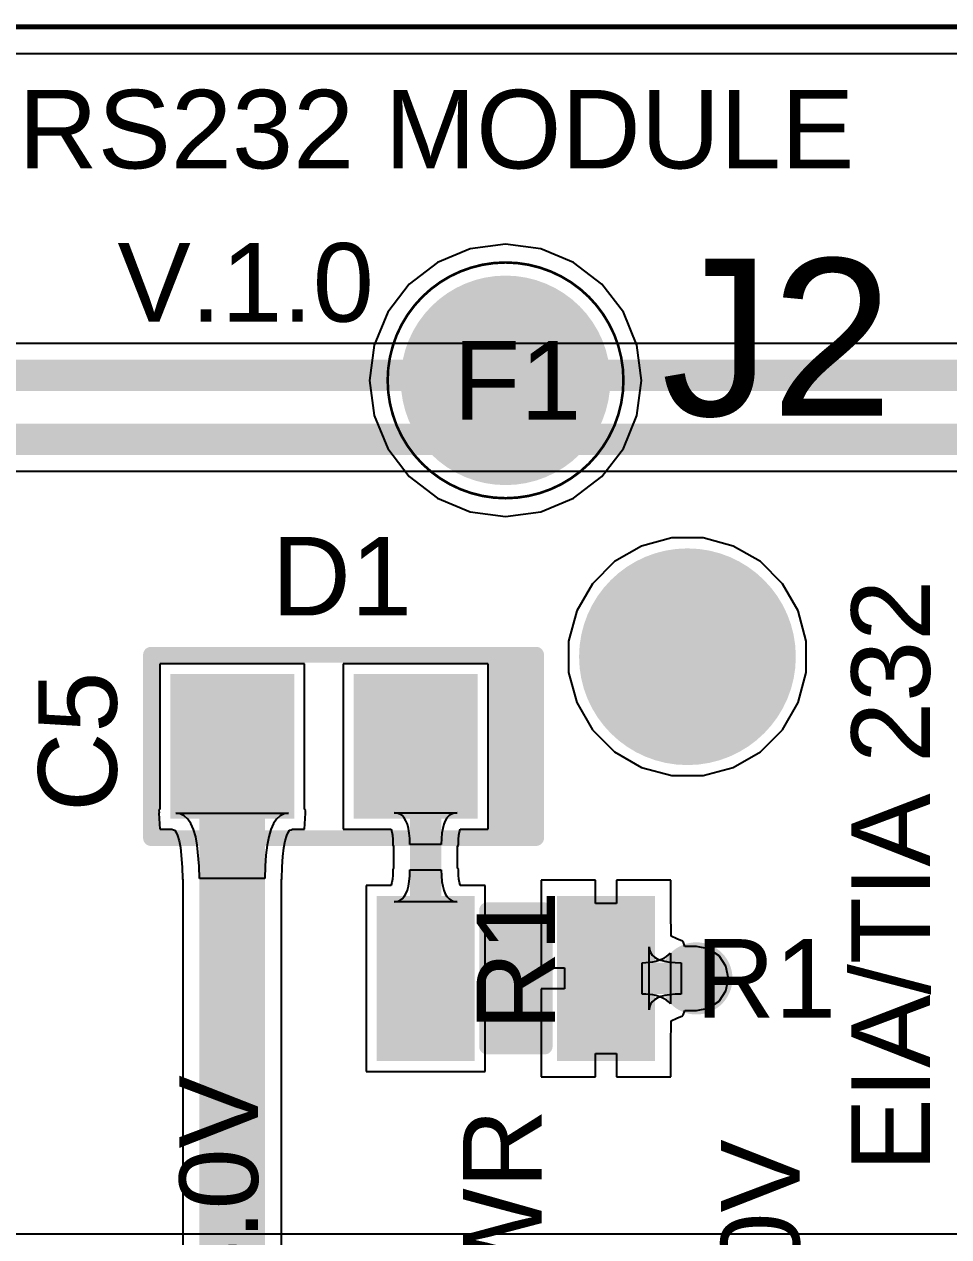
# Model space of a CAD drawing. Header units: inches. Extents: x 19.4 to 70.8, y 64.2 to 87.4.
# Drawn here: x 45.23 to 54.2, y 74.99 to 86.75 of the extents above; entities that cross this region are included whole.
import ezdxf

# ---------------------------------------------------------------- set-up
doc = ezdxf.new("R2010")
doc.units = ezdxf.units.IN
for name, color, linetype in [('Board', 56, 'Continuous'), ('Bottom Layer', 5, 'Continuous'), ('Bottom Solder', 6, 'Continuous'), ('Mechanical 12', 56, 'Continuous'), ('Mechanical 16', 56, 'Continuous'), ('Multi-Layer', 9, 'Continuous'), ('Pad Holes', 156, 'Continuous'), ('Top Layer', 1, 'Continuous'), ('Top Overlay', 2, 'Continuous'), ('Top Paste', 8, 'Continuous'), ('Top Solder', 216, 'Continuous'), ('Via Holes', 16, 'Continuous')]:
    doc.layers.add(name, color=color, linetype=linetype)
doc.styles.add('Arial', font='', dxfattribs={"height": 0.2})
doc.styles.get('Arial').set_extended_font_data('Arial')

# ---------------------------------------------------------------- blocks, each defined once
blk = doc.blocks.new('FIDUCIAL_1')
at = {"layer": 'Top Layer'}
for p, q in [((-0.29583126, 1.1040491), (-0.43741086, 1.05598976)), ((-0.14918944, 1.133221), (-0.29583126, 1.1040491)), ((0, 1.143), (-0.14918944, 1.133221)), ((0.14918944, 1.133221), (0, 1.143)), ((0.29583126, 1.1040491), (0.14918944, 1.133221)), ((0.43741086, 1.05598976), (0.29583126, 1.1040491)), ((-0.5714999999999999, 0.9898710199999999), (-0.69581014, 0.9068003199999999)), ((-0.43741086, 1.05598976), (-0.5714999999999999, 0.9898710199999999)), ((0.5714999999999999, 0.9898710199999999), (0.43741086, 1.05598976)), ((0.69581014, 0.9068003199999999), (0.5714999999999999, 0.9898710199999999)), ((-0.69581014, 0.9068003199999999), (-0.80822038, 0.80822038)), ((0.80822038, 0.80822038), (0.69581014, 0.9068003199999999)), ((-0.80822038, 0.80822038), (-0.9068003199999999, 0.69581014)), ((0.9068003199999999, 0.69581014), (0.80822038, 0.80822038)), ((-0.9068003199999999, 0.69581014), (-0.9898710199999999, 0.5714999999999999)), ((0.9898710199999999, 0.5714999999999999), (0.9068003199999999, 0.69581014)), ((-0.9898710199999999, 0.5714999999999999), (-1.05598976, 0.43741086)), ((1.05598976, 0.43741086), (0.9898710199999999, 0.5714999999999999)), ((-1.05598976, 0.43741086), (-1.1040491, 0.29583126)), ((1.1040491, 0.29583126), (1.05598976, 0.43741086)), ((-1.1040491, 0.29583126), (-1.133221, 0.14918944)), ((1.133221, 0.14918944), (1.1040491, 0.29583126)), ((-1.133221, 0.14918944), (-1.143, 0)), ((1.143, 0), (1.133221, 0.14918944)), ((-1.143, 0), (-1.133221, -0.14918944)), ((1.133221, -0.14918944), (1.143, 0)), ((-1.133221, -0.14918944), (-1.1040491, -0.29583126)), ((1.1040491, -0.29583126), (1.133221, -0.14918944)), ((-1.1040491, -0.29583126), (-1.05598976, -0.43741086)), ((1.05598976, -0.43741086), (1.1040491, -0.29583126)), ((-1.05598976, -0.43741086), (-0.9898710199999999, -0.5714999999999999)), ((0.9898710199999999, -0.5714999999999999), (1.05598976, -0.43741086)), ((-0.9898710199999999, -0.5714999999999999), (-0.9068003199999999, -0.69581014)), ((0.9068003199999999, -0.69581014), (0.9898710199999999, -0.5714999999999999)), ((-0.9068003199999999, -0.69581014), (-0.80822038, -0.80822038)), ((0.80822038, -0.80822038), (0.9068003199999999, -0.69581014)), ((-0.80822038, -0.80822038), (-0.69581014, -0.9068003199999999)), ((0.69581014, -0.9068003199999999), (0.80822038, -0.80822038)), ((-0.69581014, -0.9068003199999999), (-0.5714999999999999, -0.9898710199999999)), ((0.5714999999999999, -0.9898710199999999), (0.69581014, -0.9068003199999999)), ((-0.5714999999999999, -0.9898710199999999), (-0.43741086, -1.05598976)), ((-0.43741086, -1.05598976), (-0.29583126, -1.1040491)), ((0.29583126, -1.1040491), (0.43741086, -1.05598976)), ((0.43741086, -1.05598976), (0.5714999999999999, -0.9898710199999999)), ((-0.29583126, -1.1040491), (-0.14918944, -1.133221)), ((-0.14918944, -1.133221), (0, -1.143)), ((0, -1.143), (0.14918944, -1.133221)), ((0.14918944, -1.133221), (0.29583126, -1.1040491))]:
    blk.add_line(p, q, dxfattribs=at)
for points in [[(1.143, 0, 0.0254, 0.0254, 1), (-1.143, 0, 0.0254, 0.0254, 1)], [(0.254, 0, 0.508, 0.508, 1), (-0.254, 0, 0.508, 0.508, 1)], [(-0.3809999999999999, 0, 0.254, 0.254, 1), (-0.127, 0, 0.254, 0.254, 1)], [(0.127, 0, 0.254, 0.254, 1), (0.3809999999999999, 0, 0.254, 0.254, 1)], [(-1.14935, 0, 0.0127, 0.0127, 1), (-1.13665, 0, 0.0127, 0.0127, 1)], [(1.13665, 0, 0.0127, 0.0127, 1), (1.14935, 0, 0.0127, 0.0127, 1)]]:
    blk.add_lwpolyline(points, format="xyseb", close=True, dxfattribs=at)
at = {"layer": 'Top Solder'}
for points in [[(0.7619999999999999, 0, 0.508, 0.508, 1), (-0.7619999999999999, 0, 0.508, 0.508, 1)], [(0.254, 0, 0.508, 0.508, 1), (-0.254, 0, 0.508, 0.508, 1)], [(-0.889, 0, 0.254, 0.254, 1), (-0.635, 0, 0.254, 0.254, 1)], [(-0.3809999999999999, 0, 0.254, 0.254, 1), (-0.127, 0, 0.254, 0.254, 1)], [(0.127, 0, 0.254, 0.254, 1), (0.3809999999999999, 0, 0.254, 0.254, 1)], [(0.635, 0, 0.254, 0.254, 1), (0.889, 0, 0.254, 0.254, 1)]]:
    blk.add_lwpolyline(points, format="xyseb", close=True, dxfattribs=at)
at = {"layer": 'Mechanical 12', "style": 'Arial'}
blk.add_text('F1', height=0.7619999999999999, dxfattribs=at).set_placement((-0.5078349, -0.38087554))
blk = doc.blocks.new('JMP_3_PTH_180_3')
at = {"layer": 'Bottom Layer'}
blk.add_hatch(color=5, dxfattribs=at).paths.add_polyline_path([(-3.429, 0.889), (-1.651, 0.889), (-1.651, -0.889), (-3.429, -0.889)])
h = blk.add_hatch(color=5, dxfattribs=at)
edge = h.paths.add_edge_path()
edge.add_arc((0, 0), 0.889, 0, 360)
h = blk.add_hatch(color=5, dxfattribs=at)
edge = h.paths.add_edge_path()
edge.add_arc((2.54, 0), 0.889, 0, 360)
at = {"layer": 'Bottom Solder'}
blk.add_hatch(color=6, dxfattribs=at).paths.add_polyline_path([(-3.4798, 0.9397999999999999), (-1.6002, 0.9397999999999999), (-1.6002, -0.9397999999999999), (-3.4798, -0.9397999999999999)])
h = blk.add_hatch(color=6, dxfattribs=at)
edge = h.paths.add_edge_path()
edge.add_arc((0, 0), 0.9397999999999999, 0, 360)
h = blk.add_hatch(color=6, dxfattribs=at)
edge = h.paths.add_edge_path()
edge.add_arc((2.54, 0), 0.9397999999999999, 0, 360)
at = {"layer": 'Multi-Layer'}
blk.add_hatch(color=9, dxfattribs=at).paths.add_polyline_path([(-3.429, 0.889), (-1.651, 0.889), (-1.651, -0.889), (-3.429, -0.889)])
h = blk.add_hatch(color=9, dxfattribs=at)
edge = h.paths.add_edge_path()
edge.add_arc((0, 0), 0.889, 0, 360)
h = blk.add_hatch(color=9, dxfattribs=at)
edge = h.paths.add_edge_path()
edge.add_arc((2.54, 0), 0.889, 0, 360)
at = {"layer": 'Pad Holes'}
h = blk.add_hatch(color=7, dxfattribs=at)
edge = h.paths.add_edge_path()
edge.add_arc((-2.54, 0), 0.5499989, 0, 360)
h = blk.add_hatch(color=7, dxfattribs=at)
edge = h.paths.add_edge_path()
edge.add_arc((0, 0), 0.5499989, 0, 360)
h = blk.add_hatch(color=7, dxfattribs=at)
edge = h.paths.add_edge_path()
edge.add_arc((2.54, 0), 0.5499989, 0, 360)
at = {"layer": 'Top Layer'}
blk.add_hatch(color=1, dxfattribs=at).paths.add_polyline_path([(-3.429, 0.889), (-1.651, 0.889), (-1.651, -0.889), (-3.429, -0.889)])
h = blk.add_hatch(color=1, dxfattribs=at)
edge = h.paths.add_edge_path()
edge.add_arc((0, 0), 0.889, 0, 360)
h = blk.add_hatch(color=1, dxfattribs=at)
edge = h.paths.add_edge_path()
edge.add_arc((2.54, 0), 0.889, 0, 360)
at = {"layer": 'Top Solder'}
blk.add_hatch(color=216, dxfattribs=at).paths.add_polyline_path([(-3.4798, 0.9397999999999999), (-1.6002, 0.9397999999999999), (-1.6002, -0.9397999999999999), (-3.4798, -0.9397999999999999)])
h = blk.add_hatch(color=216, dxfattribs=at)
edge = h.paths.add_edge_path()
edge.add_arc((0, 0), 0.9397999999999999, 0, 360)
h = blk.add_hatch(color=216, dxfattribs=at)
edge = h.paths.add_edge_path()
edge.add_arc((2.54, 0), 0.9397999999999999, 0, 360)
at = {"layer": 'Mechanical 16'}
for points in [[(-3.80000002, 1.29999994, 0.254, 0.254, 0), (3.80000002, 1.29999994, 0.254, 0.254, 0)], [(-3.80000002, -1.29999994, 0.254, 0.254, 0), (-3.80000002, 1.29999994, 0.254, 0.254, 0)], [(3.80000002, -1.29999994, 0.254, 0.254, 0), (3.80000002, 1.29999994, 0.254, 0.254, 0)], [(-3.80000002, -1.29999994, 0.254, 0.254, 0), (3.80000002, -1.29999994, 0.254, 0.254, 0)]]:
    blk.add_lwpolyline(points, format="xyseb", dxfattribs=at)
for points in [[(-3.86350002, 1.29999994, 0.127, 0.127, 1), (-3.73650002, 1.29999994, 0.127, 0.127, 1)], [(-3.86350002, 1.29999994, 0.127, 0.127, 1), (-3.73650002, 1.29999994, 0.127, 0.127, 1)], [(3.73650002, 1.29999994, 0.127, 0.127, 1), (3.86350002, 1.29999994, 0.127, 0.127, 1)], [(3.73650002, 1.29999994, 0.127, 0.127, 1), (3.86350002, 1.29999994, 0.127, 0.127, 1)], [(-3.86350002, -1.29999994, 0.127, 0.127, 1), (-3.73650002, -1.29999994, 0.127, 0.127, 1)], [(-3.86350002, -1.29999994, 0.127, 0.127, 1), (-3.73650002, -1.29999994, 0.127, 0.127, 1)], [(3.73650002, -1.29999994, 0.127, 0.127, 1), (3.86350002, -1.29999994, 0.127, 0.127, 1)], [(3.73650002, -1.29999994, 0.127, 0.127, 1), (3.86350002, -1.29999994, 0.127, 0.127, 1)]]:
    blk.add_lwpolyline(points, format="xyseb", close=True, dxfattribs=at)
at = {"layer": 'Top Overlay'}
for points in [[(-3.81, -1.27, 0.254, 0.254, 0), (-3.81, 1.27, 0.254, 0.254, 0)], [(-3.81, 1.27, 0.254, 0.254, 0), (3.81, 1.27, 0.254, 0.254, 0)], [(3.81, -1.27, 0.254, 0.254, 0), (3.81, 1.27, 0.254, 0.254, 0)], [(-3.81, -1.27, 0.254, 0.254, 0), (3.81, -1.27, 0.254, 0.254, 0)]]:
    blk.add_lwpolyline(points, format="xyseb", dxfattribs=at)
for points in [[(-3.873499999999999, 1.27, 0.127, 0.127, 1), (-3.7465, 1.27, 0.127, 0.127, 1)], [(-3.873499999999999, 1.27, 0.127, 0.127, 1), (-3.7465, 1.27, 0.127, 0.127, 1)], [(3.7465, 1.27, 0.127, 0.127, 1), (3.873499999999999, 1.27, 0.127, 0.127, 1)], [(3.7465, 1.27, 0.127, 0.127, 1), (3.873499999999999, 1.27, 0.127, 0.127, 1)], [(-3.873499999999999, -1.27, 0.127, 0.127, 1), (-3.7465, -1.27, 0.127, 0.127, 1)], [(-3.873499999999999, -1.27, 0.127, 0.127, 1), (-3.7465, -1.27, 0.127, 0.127, 1)], [(3.7465, -1.27, 0.127, 0.127, 1), (3.873499999999999, -1.27, 0.127, 0.127, 1)], [(3.7465, -1.27, 0.127, 0.127, 1), (3.873499999999999, -1.27, 0.127, 0.127, 1)]]:
    blk.add_lwpolyline(points, format="xyseb", close=True, dxfattribs=at)
at = {"layer": 'Mechanical 12', "style": 'Arial'}
blk.add_text('JP1', height=0.7619999999999999, rotation=360, dxfattribs=at).set_placement((-0.8887129799999999, -0.9314764199999999))
at = {"layer": 'Top Overlay', "style": 'Arial'}
for s, p in [('+5.0V', (-2.28999796, 1.6199993)), ('PWR', (0.4600041599999999, 1.6199993)), ('0.0V', (2.96000424, 1.6199993))]:
    blk.add_text(s, height=0.7619999999999999, rotation=90, dxfattribs=at).set_placement(p)
blk = doc.blocks.new('R0805_10')
at = {"layer": 'Top Layer'}
for points in [[(0.74999977, 1.29999994), (0.74999977, 0.4499991), (-0.74999977, 0.4499990999999999), (-0.74999977, 1.29999994)], [(0.75000231, -0.4499990999999999), (0.75000231, -1.29999994), (-0.74999723, -1.29999994), (-0.74999723, -0.4499991)]]:
    blk.add_hatch(color=1, dxfattribs=at).paths.add_polyline_path(points)
at = {"layer": 'Top Overlay'}
blk.add_hatch(color=2, dxfattribs=at).paths.add_polyline_path([(-0.66171318, -0.22860254), (0.65908682, -0.22860254), (0.65908682, 0.25399746), (-0.66171318, 0.25399746)])
at = {"layer": 'Top Paste'}
for points in [[(0.74999977, 1.29999994), (0.74999977, 0.4499991), (-0.74999977, 0.4499990999999999), (-0.74999977, 1.29999994)], [(0.75000231, -0.4499990999999999), (0.75000231, -1.29999994), (-0.74999723, -1.29999994), (-0.74999723, -0.4499991)]]:
    blk.add_hatch(color=8, dxfattribs=at).paths.add_polyline_path(points)
at = {"layer": 'Top Solder'}
for points in [[(0.7999996699999999, 1.34999984), (0.7999996699999999, 0.3999992), (-0.7999996699999999, 0.3999991999999999), (-0.7999996699999999, 1.34999984)], [(0.8000022099999999, -0.3999991999999999), (0.8000022099999999, -1.34999984), (-0.79999713, -1.34999984), (-0.79999713, -0.3999992)]]:
    blk.add_hatch(color=216, dxfattribs=at).paths.add_polyline_path(points)
at = {"layer": 'Top Overlay'}
for points in [[(0.6604, 0.27940254, 0.1524, 0.1524, 0), (-0.66040254, 0.2794, 0.1524, 0.1524, 0)], [(-0.66040254, 0.2794, 0.1524, 0.1524, 0), (-0.66040254, -0.27940254, 0.1524, 0.1524, 0)], [(0.6604, 0.27940254, 0.1524, 0.1524, 0), (0.66040254, -0.2794, 0.1524, 0.1524, 0)], [(0.66040254, -0.2794, 0.1524, 0.1524, 0), (-0.66040254, -0.27940254, 0.1524, 0.1524, 0)]]:
    blk.add_lwpolyline(points, format="xyseb", dxfattribs=at)
for points in [[(-0.6985025399999999, 0.2794, 0.0762, 0.0762, 1), (-0.62230254, 0.2794, 0.0762, 0.0762, 1)], [(-0.6985025399999999, 0.2794, 0.0762, 0.0762, 1), (-0.62230254, 0.2794, 0.0762, 0.0762, 1)], [(0.6223, 0.27940254, 0.0762, 0.0762, 1), (0.6985, 0.27940254, 0.0762, 0.0762, 1)], [(0.6223, 0.27940254, 0.0762, 0.0762, 1), (0.6985, 0.27940254, 0.0762, 0.0762, 1)], [(-0.6985025399999999, -0.27940254, 0.0762, 0.0762, 1), (-0.62230254, -0.27940254, 0.0762, 0.0762, 1)], [(-0.6985025399999999, -0.27940254, 0.0762, 0.0762, 1), (-0.62230254, -0.27940254, 0.0762, 0.0762, 1)], [(0.62230254, -0.2794, 0.0762, 0.0762, 1), (0.6985025399999999, -0.2794, 0.0762, 0.0762, 1)], [(0.62230254, -0.2794, 0.0762, 0.0762, 1), (0.6985025399999999, -0.2794, 0.0762, 0.0762, 1)]]:
    blk.add_lwpolyline(points, format="xyseb", close=True, dxfattribs=at)
at = {"layer": 'Mechanical 12', "style": 'Arial'}
blk.add_text('R1', height=0.7619999999999999, dxfattribs=at).set_placement((-0.5078349, -0.38087554))
blk = doc.blocks.new('LED_0805_11')
at = {"layer": 'Mechanical 16'}
blk.add_hatch(color=56, dxfattribs=at).paths.add_polyline_path([(-2.05760574, -0.88901524), (-1.60040574, -0.88901524), (-1.60040574, 0.8889847599999999), (-2.05760574, 0.8889847599999999)])
at = {"layer": 'Top Layer'}
for points in [[(-1.43899763, 0.64999997), (-0.33899729, 0.64999997), (-0.33899729, -0.64999997), (-1.43899763, -0.64999997)], [(0.33899729, 0.64999997), (1.43899763, 0.64999997), (1.43899763, -0.64999997), (0.33899729, -0.64999997)]]:
    blk.add_hatch(color=1, dxfattribs=at).paths.add_polyline_path(points)
at = {"layer": 'Top Overlay'}
blk.add_hatch(color=2, dxfattribs=at).paths.add_polyline_path([(-2.05760574, -0.88901524), (-1.60040574, -0.88901524), (-1.60040574, 0.8889847599999999), (-2.05760574, 0.8889847599999999)])
at = {"layer": 'Top Paste'}
for points in [[(-1.43899763, 0.64999997), (-0.33899729, 0.64999997), (-0.33899729, -0.64999997), (-1.43899763, -0.64999997)], [(0.33899729, 0.64999997), (1.43899763, 0.64999997), (1.43899763, -0.64999997), (0.33899729, -0.64999997)]]:
    blk.add_hatch(color=8, dxfattribs=at).paths.add_polyline_path(points)
at = {"layer": 'Top Solder'}
for points in [[(-1.48979763, 0.7007999699999999), (-0.28819729, 0.7007999699999999), (-0.28819729, -0.7007999699999999), (-1.48979763, -0.7007999699999999)], [(0.28819729, 0.7007999699999999), (1.48979763, 0.7007999699999999), (1.48979763, -0.7007999699999999), (0.28819729, -0.7007999699999999)]]:
    blk.add_hatch(color=216, dxfattribs=at).paths.add_polyline_path(points)
at = {"layer": 'Mechanical 16'}
for points in [[(1.6764, 0.889, 0.1524, 0.1524, 0), (-2.0574, 0.889, 0.1524, 0.1524, 0)], [(-2.0574, 0.889, 0.1524, 0.1524, 0), (-2.0574, -0.889, 0.1524, 0.1524, 0)], [(1.6764, 0.889, 0.1524, 0.1524, 0), (1.6764, -0.889, 0.1524, 0.1524, 0)], [(1.6764, -0.889, 0.1524, 0.1524, 0), (-2.0574, -0.889, 0.1524, 0.1524, 0)]]:
    blk.add_lwpolyline(points, format="xyseb", dxfattribs=at)
for points in [[(-2.0955, 0.889, 0.0762, 0.0762, 1), (-2.0193, 0.889, 0.0762, 0.0762, 1)], [(-2.0955, 0.889, 0.0762, 0.0762, 1), (-2.0193, 0.889, 0.0762, 0.0762, 1)], [(1.6383, 0.889, 0.0762, 0.0762, 1), (1.7145, 0.889, 0.0762, 0.0762, 1)], [(1.6383, 0.889, 0.0762, 0.0762, 1), (1.7145, 0.889, 0.0762, 0.0762, 1)], [(-2.0955, -0.889, 0.0762, 0.0762, 1), (-2.0193, -0.889, 0.0762, 0.0762, 1)], [(-2.0955, -0.889, 0.0762, 0.0762, 1), (-2.0193, -0.889, 0.0762, 0.0762, 1)], [(1.6383, -0.889, 0.0762, 0.0762, 1), (1.7145, -0.889, 0.0762, 0.0762, 1)], [(1.6383, -0.889, 0.0762, 0.0762, 1), (1.7145, -0.889, 0.0762, 0.0762, 1)]]:
    blk.add_lwpolyline(points, format="xyseb", close=True, dxfattribs=at)
at = {"layer": 'Top Overlay'}
for points in [[(-2.0574, 0.889, 0.1524, 0.1524, 0), (-2.0574, -0.889, 0.1524, 0.1524, 0)], [(1.6764, 0.889, 0.1524, 0.1524, 0), (-2.0574, 0.889, 0.1524, 0.1524, 0)], [(1.6764, 0.889, 0.1524, 0.1524, 0), (1.6764, -0.889, 0.1524, 0.1524, 0)], [(1.6764, -0.889, 0.1524, 0.1524, 0), (-2.0574, -0.889, 0.1524, 0.1524, 0)]]:
    blk.add_lwpolyline(points, format="xyseb", dxfattribs=at)
for points in [[(-2.0955, 0.889, 0.0762, 0.0762, 1), (-2.0193, 0.889, 0.0762, 0.0762, 1)], [(-2.0955, 0.889, 0.0762, 0.0762, 1), (-2.0193, 0.889, 0.0762, 0.0762, 1)], [(1.6383, 0.889, 0.0762, 0.0762, 1), (1.7145, 0.889, 0.0762, 0.0762, 1)], [(1.6383, 0.889, 0.0762, 0.0762, 1), (1.7145, 0.889, 0.0762, 0.0762, 1)], [(-2.0955, -0.889, 0.0762, 0.0762, 1), (-2.0193, -0.889, 0.0762, 0.0762, 1)], [(-2.0955, -0.889, 0.0762, 0.0762, 1), (-2.0193, -0.889, 0.0762, 0.0762, 1)], [(1.6383, -0.889, 0.0762, 0.0762, 1), (1.7145, -0.889, 0.0762, 0.0762, 1)], [(1.6383, -0.889, 0.0762, 0.0762, 1), (1.7145, -0.889, 0.0762, 0.0762, 1)]]:
    blk.add_lwpolyline(points, format="xyseb", close=True, dxfattribs=at)
blk = doc.blocks.new('AH_2_0MMD_12')
at = {"layer": 'Bottom Layer'}
h = blk.add_hatch(color=5, dxfattribs=at)
edge = h.paths.add_edge_path()
edge.add_arc((0, 0), 1.00000054, 0, 360)
at = {"layer": 'Bottom Solder'}
h = blk.add_hatch(color=6, dxfattribs=at)
edge = h.paths.add_edge_path()
edge.add_arc((0, 0), 1.05080054, 0, 360)
at = {"layer": 'Multi-Layer'}
h = blk.add_hatch(color=9, dxfattribs=at)
edge = h.paths.add_edge_path()
edge.add_arc((0, 0), 1.00000054, 0, 360)
at = {"layer": 'Pad Holes'}
h = blk.add_hatch(color=7, dxfattribs=at)
edge = h.paths.add_edge_path()
edge.add_arc((0, 0), 1.00000054, 0, 360)
at = {"layer": 'Top Layer'}
h = blk.add_hatch(color=1, dxfattribs=at)
edge = h.paths.add_edge_path()
edge.add_arc((0, 0), 1.00000054, 0, 360)
at = {"layer": 'Top Solder'}
h = blk.add_hatch(color=216, dxfattribs=at)
edge = h.paths.add_edge_path()
edge.add_arc((0, 0), 1.05080054, 0, 360)

msp = doc.modelspace()

# ---------------------------------------------------------------- hatches: boundary and pattern name
at = {"layer": 'Bottom Layer'}
h = msp.add_hatch(color=5, dxfattribs=at)
edge = h.paths.add_edge_path()
edge.add_arc((51.75000064, 77.49999994), 0.3499993, 0, 360)
at = {"layer": 'Top Layer'}
h = msp.add_hatch(color=1, dxfattribs=at)
edge = h.paths.add_edge_path()
edge.add_arc((51.75000064, 77.49999994), 0.3499993, 0, 360)
at = {"layer": 'Via Holes'}
h = msp.add_hatch(color=7, dxfattribs=at)
edge = h.paths.add_edge_path()
edge.add_arc((51.75000064, 77.49999994), 0.1999996, 0, 360)

# ---------------------------------------------------------------- linework, layer by layer
at = {"layer": 'Board'}
msp.add_lwpolyline([(25.35659902, 86.72800028, 0.0508, 0.0508, 0), (63.5, 86.72800028, 0.0508, 0.0508, 0)], format="xyseb", dxfattribs=at)
at = {"layer": 'Bottom Layer'}
for p, q in [((25.61556218, 86.46903712), (63.24103683999999, 86.46903712)), ((58.98189626, 83.65887763999999), (41.70952796, 83.65887763999999)), ((41.254045, 82.41815113999999), (54.39235248, 82.41815113999999)), ((51.51188326, 81.77200054), (51.21879012, 81.69346628)), ((51.81531674, 81.77200054), (51.51188326, 81.77200054)), ((52.10840988, 81.69346628), (51.81531674, 81.77200054)), ((51.21879012, 81.69346628), (50.95600933999999, 81.54174953999998)), ((52.37119066, 81.54174953999998), (52.10840988, 81.69346628)), ((50.95600933999999, 81.54174953999998), (50.74145046, 81.32719065999999)), ((52.58574954, 81.32719065999999), (52.37119066, 81.54174953999998)), ((50.74145046, 81.32719065999999), (50.58973372, 81.06440988)), ((52.73746628, 81.06440988), (52.58574954, 81.32719065999999)), ((50.58973372, 81.06440988), (50.51119946, 80.77131674)), ((52.81600054, 80.77131674), (52.73746628, 81.06440988)), ((50.51119946, 80.77131674), (50.51119946, 80.46788326)), ((52.81600054, 80.46788326), (52.81600054, 80.77131674)), ((50.51119946, 80.46788326), (50.58973372, 80.17479012)), ((52.73746628, 80.17479012), (52.81600054, 80.46788326)), ((50.58973372, 80.17479012), (50.74145046, 79.91200934)), ((52.58574954, 79.91200934), (52.73746628, 80.17479012)), ((50.74145046, 79.91200934), (50.95600933999999, 79.69745046)), ((52.37119066, 79.69745046), (52.58574954, 79.91200934)), ((50.95600933999999, 79.69745046), (51.21879012, 79.54573372)), ((52.10840988, 79.54573372), (52.37119066, 79.69745046)), ((51.21879012, 79.54573372), (51.51188326, 79.46719945999999)), ((51.81531674, 79.46719945999999), (52.10840988, 79.54573372)), ((51.51188326, 79.46719945999999), (51.81531674, 79.46719945999999)), ((58.67033224, 75.02077198), (42.83302584, 75.02077198))]:
    msp.add_line(p, q, dxfattribs=at)
for points in [[(41.5808033, 83.3481061, 0.3048, 0.3048, 0), (58.98189626, 83.3481061, 0.3048, 0.3048, 0)], [(40.71003034, 82.72892268, 0.3048, 0.3048, 0), (54.52107714, 82.72892268, 0.3048, 0.3048, 0)]]:
    msp.add_lwpolyline(points, format="xyseb", dxfattribs=at)
at = {"layer": 'Top Layer'}
for p, q in [((25.61556218, 86.46903712), (63.24103683999999, 86.46903712)), ((49.55851658, 84.5744308), (49.24030538, 84.44262511999999)), ((49.89999925999999, 84.6193888), (49.55851658, 84.5744308)), ((50.24148194, 84.5744308), (49.89999925999999, 84.6193888)), ((50.55969313999999, 84.44262511999999), (50.24148194, 84.5744308)), ((49.24030538, 84.44262511999999), (48.96705218, 84.23294811999999)), ((50.83294633999999, 84.23294811999999), (50.55969313999999, 84.44262511999999)), ((48.96705218, 84.23294811999999), (48.75737518, 83.95969492)), ((51.04262334, 83.95969492), (50.83294633999999, 84.23294811999999)), ((48.75737518, 83.95969492), (48.6255695, 83.64148372)), ((51.17442901999999, 83.64148372), (51.04262334, 83.95969492)), ((48.6255695, 83.64148372), (48.5806115, 83.30000104)), ((51.21938701999999, 83.30000104), (51.17442901999999, 83.64148372)), ((48.5806115, 83.30000104), (48.6255695, 82.95851835999999)), ((51.17442901999999, 82.95851835999999), (51.21938701999999, 83.30000104)), ((48.6255695, 82.95851835999999), (48.75737518, 82.64030716)), ((51.04262334, 82.64030716), (51.17442901999999, 82.95851835999999)), ((48.75737518, 82.64030716), (48.96705218, 82.36705395999999)), ((50.83294633999999, 82.36705395999999), (51.04262334, 82.64030716)), ((48.96705218, 82.36705395999999), (49.24030538, 82.15737696)), ((50.55969313999999, 82.15737696), (50.83294633999999, 82.36705395999999)), ((49.24030538, 82.15737696), (49.55851658, 82.02557128)), ((50.24148194, 82.02557128), (50.55969313999999, 82.15737696)), ((49.55851658, 82.02557128), (49.89999925999999, 81.98061328)), ((49.89999925999999, 81.98061328), (50.24148194, 82.02557128)), ((51.51188326, 81.77200054), (51.21879012, 81.69346628)), ((51.81531674, 81.77200054), (51.51188326, 81.77200054)), ((52.10840988, 81.69346628), (51.81531674, 81.77200054)), ((51.21879012, 81.69346628), (50.95600933999999, 81.54174953999998)), ((52.37119066, 81.54174953999998), (52.10840988, 81.69346628)), ((50.95600933999999, 81.54174953999998), (50.74145046, 81.32719065999999)), ((52.58574954, 81.32719065999999), (52.37119066, 81.54174953999998)), ((50.74145046, 81.32719065999999), (50.58973372, 81.06440988)), ((52.73746628, 81.06440988), (52.58574954, 81.32719065999999)), ((50.58973372, 81.06440988), (50.51119946, 80.77131674)), ((52.81600054, 80.77131674), (52.73746628, 81.06440988)), ((50.51119946, 80.77131674), (50.51119946, 80.46788326)), ((52.81600054, 80.46788326), (52.81600054, 80.77131674)), ((47.95239837999999, 80.55239922), (46.54760057999999, 80.55239922)), ((46.54760057999999, 80.55239922), (46.54760057999999, 79.20160182)), ((47.95239837999999, 79.13990521999999), (47.95239837999999, 80.55239922)), ((49.7303933, 80.55239922), (48.3255955, 80.55239922)), ((48.3255955, 80.55239922), (48.3255955, 78.94760181999999)), ((49.7303933, 78.94760181999999), (49.7303933, 80.55239922)), ((50.51119946, 80.46788326), (50.58973372, 80.17479012)), ((52.73746628, 80.17479012), (52.81600054, 80.46788326)), ((50.58973372, 80.17479012), (50.74145046, 79.91200934)), ((52.58574954, 79.91200934), (52.73746628, 80.17479012)), ((50.74145046, 79.91200934), (50.95600933999999, 79.69745046)), ((52.37119066, 79.69745046), (52.58574954, 79.91200934)), ((50.95600933999999, 79.69745046), (51.21879012, 79.54573372)), ((52.10840988, 79.54573372), (52.37119066, 79.69745046)), ((51.21879012, 79.54573372), (51.51188326, 79.46719945999999)), ((51.81531674, 79.46719945999999), (52.10840988, 79.54573372)), ((51.51188326, 79.46719945999999), (51.81531674, 79.46719945999999)), ((46.5475955, 79.13990014), (46.53980531999999, 79.12682676)), ((46.54760057999999, 79.20160182), (46.5475955, 79.13990014)), ((47.96019363999999, 79.1268293), (47.95239837999999, 79.13990521999999)), ((46.54057748, 79.10906453999999), (46.5380832, 79.10304728)), ((46.5380832, 79.10304728), (46.5475955, 78.94759674)), ((46.53980531999999, 79.12682676), (46.54057748, 79.10906453999999)), ((46.7466426, 79.09669982), (46.70304858, 79.10304982)), ((46.70304858, 79.10304982), (47.79695038, 79.10304982)), ((46.78564938, 79.07764981999999), (46.7466426, 79.09669982)), ((46.82006638, 79.04589981999999), (46.78564938, 79.07764981999999)), ((46.84989614, 79.00144981999999), (46.82006638, 79.04589981999999)), ((47.67993004, 79.04589981999999), (47.65010028, 79.00144981999999)), ((47.71434703999999, 79.07764981999999), (47.67993004, 79.04589981999999)), ((47.75335381999999, 79.09669982), (47.71434703999999, 79.07764981999999)), ((47.79695038, 79.10304982), (47.75335381999999, 79.09669982)), ((47.95240346, 78.94759927999999), (47.96191576, 79.10304982)), ((47.95942148, 79.10906453999999), (47.96019363999999, 79.1268293)), ((47.96191576, 79.10304982), (47.95942148, 79.10906453999999)), ((48.84915554, 79.10301934), (48.82019954, 79.10609781999999)), ((48.82019954, 79.10609781999999), (49.42979954, 79.10609781999999)), ((48.87506354, 79.09378389999999), (48.84915554, 79.10301934)), ((48.89792353999999, 79.0783915), (48.87506354, 79.09378389999999)), ((48.91773554, 79.05684214), (48.89792353999999, 79.0783915)), ((48.93449954, 79.02913582), (48.91773554, 79.05684214)), ((48.94821554, 78.99527254), (48.93449954, 79.02913582)), ((49.31549954, 79.02913582), (49.30178354, 78.99527254)), ((49.33226354, 79.05684214), (49.31549954, 79.02913582)), ((49.35207554, 79.0783915), (49.33226354, 79.05684214)), ((49.37493554, 79.09378389999999), (49.35207554, 79.0783915)), ((49.40084354, 79.10301934), (49.37493554, 79.09378389999999)), ((49.42979954, 79.10609781999999), (49.40084354, 79.10301934)), ((46.5475955, 78.94759674), (46.6662008, 78.94759674)), ((46.6662008, 78.94759674), (46.67925386, 78.9398218)), ((46.67925386, 78.9398218), (46.6792691, 78.93980656)), ((46.6792691, 78.93980656), (46.69404428, 78.93766026)), ((46.69404428, 78.93766026), (46.70485197999999, 78.92155919999999)), ((46.70485197999999, 78.92155919999999), (46.71995482, 78.8873581)), ((46.87513612, 78.94429982), (46.84989614, 79.00144981999999)), ((46.89578632, 78.87444982), (46.87513612, 78.94429982)), ((47.62486029999999, 78.94429982), (47.6042101, 78.87444982)), ((47.65010028, 79.00144981999999), (47.62486029999999, 78.94429982)), ((47.78003906, 78.88735301999999), (47.79514443999999, 78.92155412)), ((47.79514443999999, 78.92155412), (47.8059496, 78.93766026)), ((47.8059496, 78.93766026), (47.8207324, 78.93980909999999)), ((47.8207324, 78.93980909999999), (47.8207451, 78.9398218)), ((47.8207451, 78.9398218), (47.8338007, 78.94759927999999)), ((47.8338007, 78.94759927999999), (47.95240346, 78.94759927999999)), ((48.3255955, 78.94760181999999), (48.78954936, 78.94760181999999)), ((48.78954936, 78.94760181999999), (48.79146706, 78.94286471999999)), ((48.79146706, 78.94286471999999), (48.79743352, 78.92047969999999)), ((48.79743352, 78.92047969999999), (48.80271671999999, 78.88846808)), ((48.95888354, 78.95525229999998), (48.94821554, 78.99527254)), ((48.96650354, 78.9090751), (48.95888354, 78.95525229999998)), ((48.97107553999999, 78.85674094), (48.96650354, 78.9090751)), ((49.28349554, 78.9090751), (49.27892354, 78.85674094)), ((49.29111553999999, 78.95525229999998), (49.28349554, 78.9090751)), ((49.30178354, 78.99527254), (49.29111553999999, 78.95525229999998)), ((49.44728236, 78.88846553999998), (49.45256556, 78.92047969999999)), ((49.45256556, 78.92047969999999), (49.45853202, 78.94286471999999)), ((49.45853202, 78.94286471999999), (49.46044971999999, 78.94760181999999)), ((49.46044971999999, 78.94760181999999), (49.7303933, 78.94760181999999)), ((46.71995482, 78.8873581), (46.73536246, 78.83524492)), ((46.73536246, 78.83524492), (46.74831392, 78.76866897999999)), ((46.91184673999999, 78.79189982), (46.89578632, 78.87444982)), ((46.93020332, 78.58869982), (46.91184673999999, 78.79189982)), ((47.58814714, 78.79189982), (47.57667396, 78.69664981999999)), ((47.6042101, 78.87444982), (47.58814714, 78.79189982)), ((47.75121006, 78.76626105999999), (47.76462888, 78.83522205999999)), ((47.76462888, 78.83522205999999), (47.78003906, 78.88735301999999)), ((48.80271671999999, 78.88846808), (48.80630574, 78.84738866)), ((48.80630574, 78.84738866), (48.80769766, 78.79395214)), ((48.80769766, 78.79395214), (48.814228, 78.77928109999999)), ((48.97259954, 78.79824982), (48.97107553999999, 78.85674094)), ((49.27739954, 78.79824982), (48.97259954, 78.79824982)), ((49.27892354, 78.85674094), (49.27739954, 78.79824982)), ((49.43577107999999, 78.77928109999999), (49.44230142, 78.79395214)), ((49.44230142, 78.79395214), (49.44369334, 78.84739119999999)), ((49.44369334, 78.84739119999999), (49.44728236, 78.88846553999998)), ((46.74831392, 78.76866897999999), (46.7653878, 78.57967774)), ((47.57667396, 78.69664981999999), (47.56979055999999, 78.58869982)), ((47.73464672, 78.58188754), (47.74099926, 78.6815038)), ((47.74099926, 78.6815038), (47.75121006, 78.76626105999999)), ((48.814228, 78.77928109999999), (48.814228, 78.57071916)), ((49.43577107999999, 78.57071916), (49.43577107999999, 78.77928109999999)), ((46.7653878, 78.57967774), (46.76756965999999, 78.46491546)), ((46.93249694, 78.46804981999999), (46.93020332, 78.58869982)), ((47.56979055999999, 78.58869982), (47.56749694, 78.46804981999999)), ((47.73242422, 78.46491292), (47.73464672, 78.58188754)), ((48.80769766, 78.55604811999999), (48.80630574, 78.50260906)), ((48.814228, 78.57071916), (48.80769766, 78.55604811999999)), ((48.97107553999999, 78.49325932), (48.97259954, 78.55175043999999)), ((48.97259954, 78.55175043999999), (49.27739954, 78.55175043999999)), ((49.27739954, 78.55175043999999), (49.27892354, 78.49325932)), ((49.44230142, 78.55604811999999), (49.43577107999999, 78.57071916)), ((49.44369334, 78.5026116), (49.44230142, 78.55604811999999)), ((46.76756965999999, 78.46491546), (46.77089197999999, 78.45730816)), ((46.77089197999999, 78.45730816), (46.77089197999999, 73.66267461999999)), ((47.56749694, 78.46804981999999), (46.93249694, 78.46804981999999)), ((47.7291019, 78.45730562), (47.73242422, 78.46491292)), ((47.7291019, 73.66267461999999), (47.7291019, 78.45730562)), ((48.80271671999999, 78.46153472), (48.79743352, 78.42952056)), ((48.80630574, 78.50260906), (48.80271671999999, 78.46153472)), ((48.95888354, 78.39474796), (48.96650354, 78.44092515999999)), ((48.96650354, 78.44092515999999), (48.97107553999999, 78.49325932)), ((49.27892354, 78.49325932), (49.28349554, 78.44092515999999)), ((49.28349554, 78.44092515999999), (49.29111553999999, 78.39474796)), ((49.44728236, 78.46153217999999), (49.44369334, 78.5026116)), ((49.45256556, 78.42952056), (49.44728236, 78.46153217999999)), ((50.77339858, 78.45320098), (50.24679816, 78.45320098)), ((50.24679816, 78.45320098), (50.24679816, 77.60160248)), ((50.77339858, 78.22813158), (50.77339858, 78.45320098)), ((51.503199, 78.45320098), (50.97659857999999, 78.45320098)), ((50.97659857999999, 78.45320098), (50.97659857999999, 78.22813158)), ((51.503199, 78.14482466), (51.503199, 78.45320098)), ((48.78954936, 78.40239844), (48.54759911999999, 78.40239844)), ((48.54759911999999, 78.40239844), (48.54759911999999, 76.59760143999999)), ((48.79146706, 78.40713554), (48.78954936, 78.40239844)), ((48.79743352, 78.42952056), (48.79146706, 78.40713554)), ((48.91773554, 78.29315811999999), (48.93449954, 78.32086444)), ((48.93449954, 78.32086444), (48.94821554, 78.35472772)), ((48.94821554, 78.35472772), (48.95888354, 78.39474796)), ((49.29111553999999, 78.39474796), (49.30178354, 78.35472772)), ((49.30178354, 78.35472772), (49.31549954, 78.32086444)), ((49.31549954, 78.32086444), (49.33226354, 78.29315811999999)), ((49.45853202, 78.40713554), (49.45256556, 78.42952056)), ((49.46044971999999, 78.40239844), (49.45853202, 78.40713554)), ((49.70239996, 78.40239844), (49.46044971999999, 78.40239844)), ((49.70239996, 76.59760143999999), (49.70239996, 78.40239844)), ((48.82019954, 78.24390244), (48.84915554, 78.24698091999998)), ((49.42979954, 78.24390244), (48.82019954, 78.24390244)), ((48.84915554, 78.24698091999998), (48.87506354, 78.25621636)), ((48.87506354, 78.25621636), (48.89792353999999, 78.27160876)), ((48.89792353999999, 78.27160876), (48.91773554, 78.29315811999999)), ((49.33226354, 78.29315811999999), (49.35207554, 78.27160876)), ((49.35207554, 78.27160876), (49.37493554, 78.25621636)), ((49.37493554, 78.25621636), (49.40084354, 78.24698091999998)), ((49.40084354, 78.24698091999998), (49.42979954, 78.24390244)), ((50.97659857999999, 78.22813158), (50.77339858, 78.22813158)), ((51.50676262, 77.90981878), (51.503199, 78.14482466)), ((51.56120498, 77.88462706), (51.50676262, 77.90981878)), ((51.61669128, 77.8616426), (51.56120498, 77.88462706)), ((51.6180705, 77.85831519999999), (51.61669128, 77.8616426)), ((51.62133948, 77.85680135999999), (51.6180705, 77.85831519999999)), ((51.63824572, 77.81077147999999), (51.62133948, 77.85680135999999)), ((51.293903, 77.19519994), (51.293903, 77.80479994)), ((51.293903, 77.80479994), (51.29698147999999, 77.77584394)), ((51.29698147999999, 77.77584394), (51.30621692, 77.74993594)), ((51.30621692, 77.74993594), (51.32160932, 77.72707593999999)), ((51.32160932, 77.72707593999999), (51.34315867999999, 77.70726394)), ((51.45999867999999, 77.71166321999999), (51.4809613, 77.72740614)), ((51.4809613, 77.72740614), (51.50004939999999, 77.74500072)), ((51.50004939999999, 77.74500072), (51.50004939999999, 77.25499916)), ((51.75000064, 77.81077147999999), (51.63824572, 77.81077147999999)), ((51.86892852, 77.78711646), (51.75000064, 77.81077147999999)), ((51.96974873999999, 77.71974804), (51.86892852, 77.78711646)), ((51.22492167999999, 77.65239994), (51.26085759999999, 77.65332704)), ((51.22492167999999, 77.34759994), (51.22492167999999, 77.65239994)), ((51.26085759999999, 77.65332704), (51.29492153999999, 77.65610326)), ((51.29492153999999, 77.65610326), (51.32711603999999, 77.66073367999999)), ((51.32711603999999, 77.66073367999999), (51.35743602, 77.66721575999999)), ((51.34315867999999, 77.70726394), (51.37086499999999, 77.69049994)), ((51.35743602, 77.66721575999999), (51.38588402, 77.67554949999999)), ((51.37086499999999, 77.69049994), (51.40472827999999, 77.67678393999999)), ((51.38588402, 77.67554949999999), (51.41246258, 77.6857349)), ((51.40472827999999, 77.67678393999999), (51.44474852, 77.66611594)), ((51.41246258, 77.6857349), (51.43716662, 77.6977745)), ((51.43716662, 77.6977745), (51.45999867999999, 77.71166321999999)), ((51.44474852, 77.66611594), (51.49092571999999, 77.65849594)), ((51.49092571999999, 77.65849594), (51.54325987999999, 77.65392394)), ((51.54325987999999, 77.65392394), (51.601751, 77.65239994)), ((51.601751, 77.65239994), (51.601751, 77.34759994)), ((52.03711715999999, 77.61892782), (51.96974873999999, 77.71974804)), ((52.06077218, 77.49999994), (52.03711715999999, 77.61892782)), ((50.24679816, 77.60160248), (50.4718701, 77.60160248)), ((50.4718701, 77.60160248), (50.4718701, 77.39840247999999)), ((52.03711715999999, 77.38107206), (52.06077218, 77.49999994)), ((50.4718701, 77.39840247999999), (50.24679816, 77.39840247999999)), ((50.24679816, 77.39840247999999), (50.24679816, 76.54680397999999)), ((51.96974873999999, 77.28025183999999), (52.03711715999999, 77.38107206)), ((51.26085759999999, 77.34667284), (51.22492167999999, 77.34759994)), ((51.29492153999999, 77.34389662), (51.26085759999999, 77.34667284)), ((51.32711603999999, 77.3392662), (51.29492153999999, 77.34389662)), ((51.32160932, 77.27292394), (51.30621692, 77.25006393999999)), ((51.34315867999999, 77.29273593999999), (51.32160932, 77.27292394)), ((51.35743602, 77.33278412), (51.32711603999999, 77.3392662)), ((51.37086499999999, 77.30949994), (51.34315867999999, 77.29273593999999)), ((51.38588402, 77.32445038), (51.35743602, 77.33278412)), ((51.40472827999999, 77.32321594), (51.37086499999999, 77.30949994)), ((51.41246258, 77.31426497999999), (51.38588402, 77.32445038)), ((51.44474852, 77.33388394), (51.40472827999999, 77.32321594)), ((51.43716662, 77.30222538), (51.41246258, 77.31426497999999)), ((51.45999867999999, 77.28833666), (51.43716662, 77.30222538)), ((51.49092571999999, 77.34150394), (51.44474852, 77.33388394)), ((51.4809613, 77.27259373999999), (51.45999867999999, 77.28833666)), ((51.50004939999999, 77.25499916), (51.4809613, 77.27259373999999)), ((51.54325987999999, 77.34607593999999), (51.49092571999999, 77.34150394)), ((51.601751, 77.34759994), (51.54325987999999, 77.34607593999999)), ((51.86892852, 77.21288342), (51.96974873999999, 77.28025183999999)), ((51.29698147999999, 77.22415593999999), (51.293903, 77.19519994)), ((51.30621692, 77.25006393999999), (51.29698147999999, 77.22415593999999)), ((51.56123291999999, 77.11538551999999), (51.61669128, 77.13835728)), ((51.61669128, 77.13835728), (51.6180705, 77.14168468)), ((51.6180705, 77.14168468), (51.62133948, 77.14319852)), ((51.62133948, 77.14319852), (51.63824572, 77.1892284)), ((51.63824572, 77.1892284), (51.75000064, 77.1892284)), ((51.75000064, 77.1892284), (51.86892852, 77.21288342)), ((51.503199, 76.85517268), (51.50676262, 77.09017856)), ((51.50676262, 77.09017856), (51.56123291999999, 77.11538551999999)), ((51.503199, 76.54680397999999), (51.503199, 76.85517268)), ((50.77339858, 76.54680397999999), (50.77339858, 76.77187337999999)), ((50.77339858, 76.77187337999999), (50.97659857999999, 76.77187337999999)), ((50.97659857999999, 76.77187337999999), (50.97659857999999, 76.54680397999999)), ((48.54759911999999, 76.59760143999999), (49.70239996, 76.59760143999999)), ((50.24679816, 76.54680397999999), (50.77339858, 76.54680397999999)), ((50.97659857999999, 76.54680397999999), (51.503199, 76.54680397999999))]:
    msp.add_line(p, q, dxfattribs=at)
for points in [[(47.24999694, 79.74999798, 0.635, 0.635, 0), (47.24999947999999, 79.75000051999999, 0.635, 0.635, 0)], [(47.24999694, 72.13000052, 0.635, 0.635, 0), (47.24999694, 79.74999798, 0.635, 0.635, 0)], [(49.0279944, 79.75000051999999, 0.3048, 0.3048, 0), (49.12499954, 79.65299538, 0.3048, 0.3048, 0)], [(49.12499954, 77.49999994, 0.3048, 0.3048, 0), (49.12499954, 79.65299538, 0.3048, 0.3048, 0)], [(50.87499857999999, 77.50000247999999, 0.3048, 0.3048, 0), (50.87500112, 77.49999994, 0.3048, 0.3048, 0)], [(50.87500112, 77.49999994, 0.3048, 0.3048, 0), (51.75000064, 77.49999994, 0.3048, 0.3048, 0)]]:
    msp.add_lwpolyline(points, format="xyseb", dxfattribs=at)
for points in [[(47.09124694, 79.74999798, 0.3175, 0.3175, 1), (47.40874693999999, 79.74999798, 0.3175, 0.3175, 1)], [(47.09124694, 79.74999798, 0.3175, 0.3175, 1), (47.40874693999999, 79.74999798, 0.3175, 0.3175, 1)], [(47.09124947999999, 79.75000051999999, 0.3175, 0.3175, 1), (47.40874948, 79.75000051999999, 0.3175, 0.3175, 1)], [(48.9517944, 79.75000051999999, 0.1524, 0.1524, 1), (49.1041944, 79.75000051999999, 0.1524, 0.1524, 1)], [(49.04879954, 79.65299538, 0.1524, 0.1524, 1), (49.20119954, 79.65299538, 0.1524, 0.1524, 1)], [(49.04879954, 79.65299538, 0.1524, 0.1524, 1), (49.20119954, 79.65299538, 0.1524, 0.1524, 1)], [(49.04879954, 77.49999994, 0.1524, 0.1524, 1), (49.20119954, 77.49999994, 0.1524, 0.1524, 1)], [(50.79879858, 77.50000247999999, 0.1524, 0.1524, 1), (50.95119858, 77.50000247999999, 0.1524, 0.1524, 1)], [(50.79880111999999, 77.49999994, 0.1524, 0.1524, 1), (50.95120112, 77.49999994, 0.1524, 0.1524, 1)], [(50.79880111999999, 77.49999994, 0.1524, 0.1524, 1), (50.95120112, 77.49999994, 0.1524, 0.1524, 1)], [(51.67380063999999, 77.49999994, 0.1524, 0.1524, 1), (51.82620064, 77.49999994, 0.1524, 0.1524, 1)]]:
    msp.add_lwpolyline(points, format="xyseb", close=True, dxfattribs=at)

# ---------------------------------------------------------------- block references
for name, p in [('FIDUCIAL_1', (49.89999925999999, 83.30000104)), ('AH_2_0MMD_12', (51.6636, 80.61959999999999)), ('JMP_3_PTH_180_3', (49.78999693999999, 72.13000052))]:
    msp.add_blockref(name, p)
for name, p, rotation in [('LED_0805_11', (48.13899694, 79.75000051999999), 180), ('R0805_10', (49.99999905999999, 77.49999994), 90)]:
    msp.add_blockref(name, p, dxfattribs=dict(rotation=rotation))

# ---------------------------------------------------------------- texts
at = {"layer": 'Top Overlay', "style": 'Arial'}
for s, height, p in [('RS232 MODULE', 0.7619999999999999, (45.1772655, 85.35509726)), ('V.1.0', 0.7619999999999999, (46.13807892, 83.86908041999999)), ('J2', 1.524, (51.41001148, 82.95664638)), ('D1', 0.7619999999999999, (47.63116204, 81.02012498)), ('R1', 0.7619999999999999, (51.74216473999999, 77.11912439999999))]:
    msp.add_text(s, height=height, dxfattribs=at).set_placement(p)
for s, p in [('EIA/TIA 232', (54.01416425999999, 75.62700139999998)), ('C5', (46.13087294, 79.11520879999999))]:
    msp.add_text(s, height=0.7619999999999999, rotation=90, dxfattribs=at).set_placement(p)

doc.saveas('drawing.dxf')
